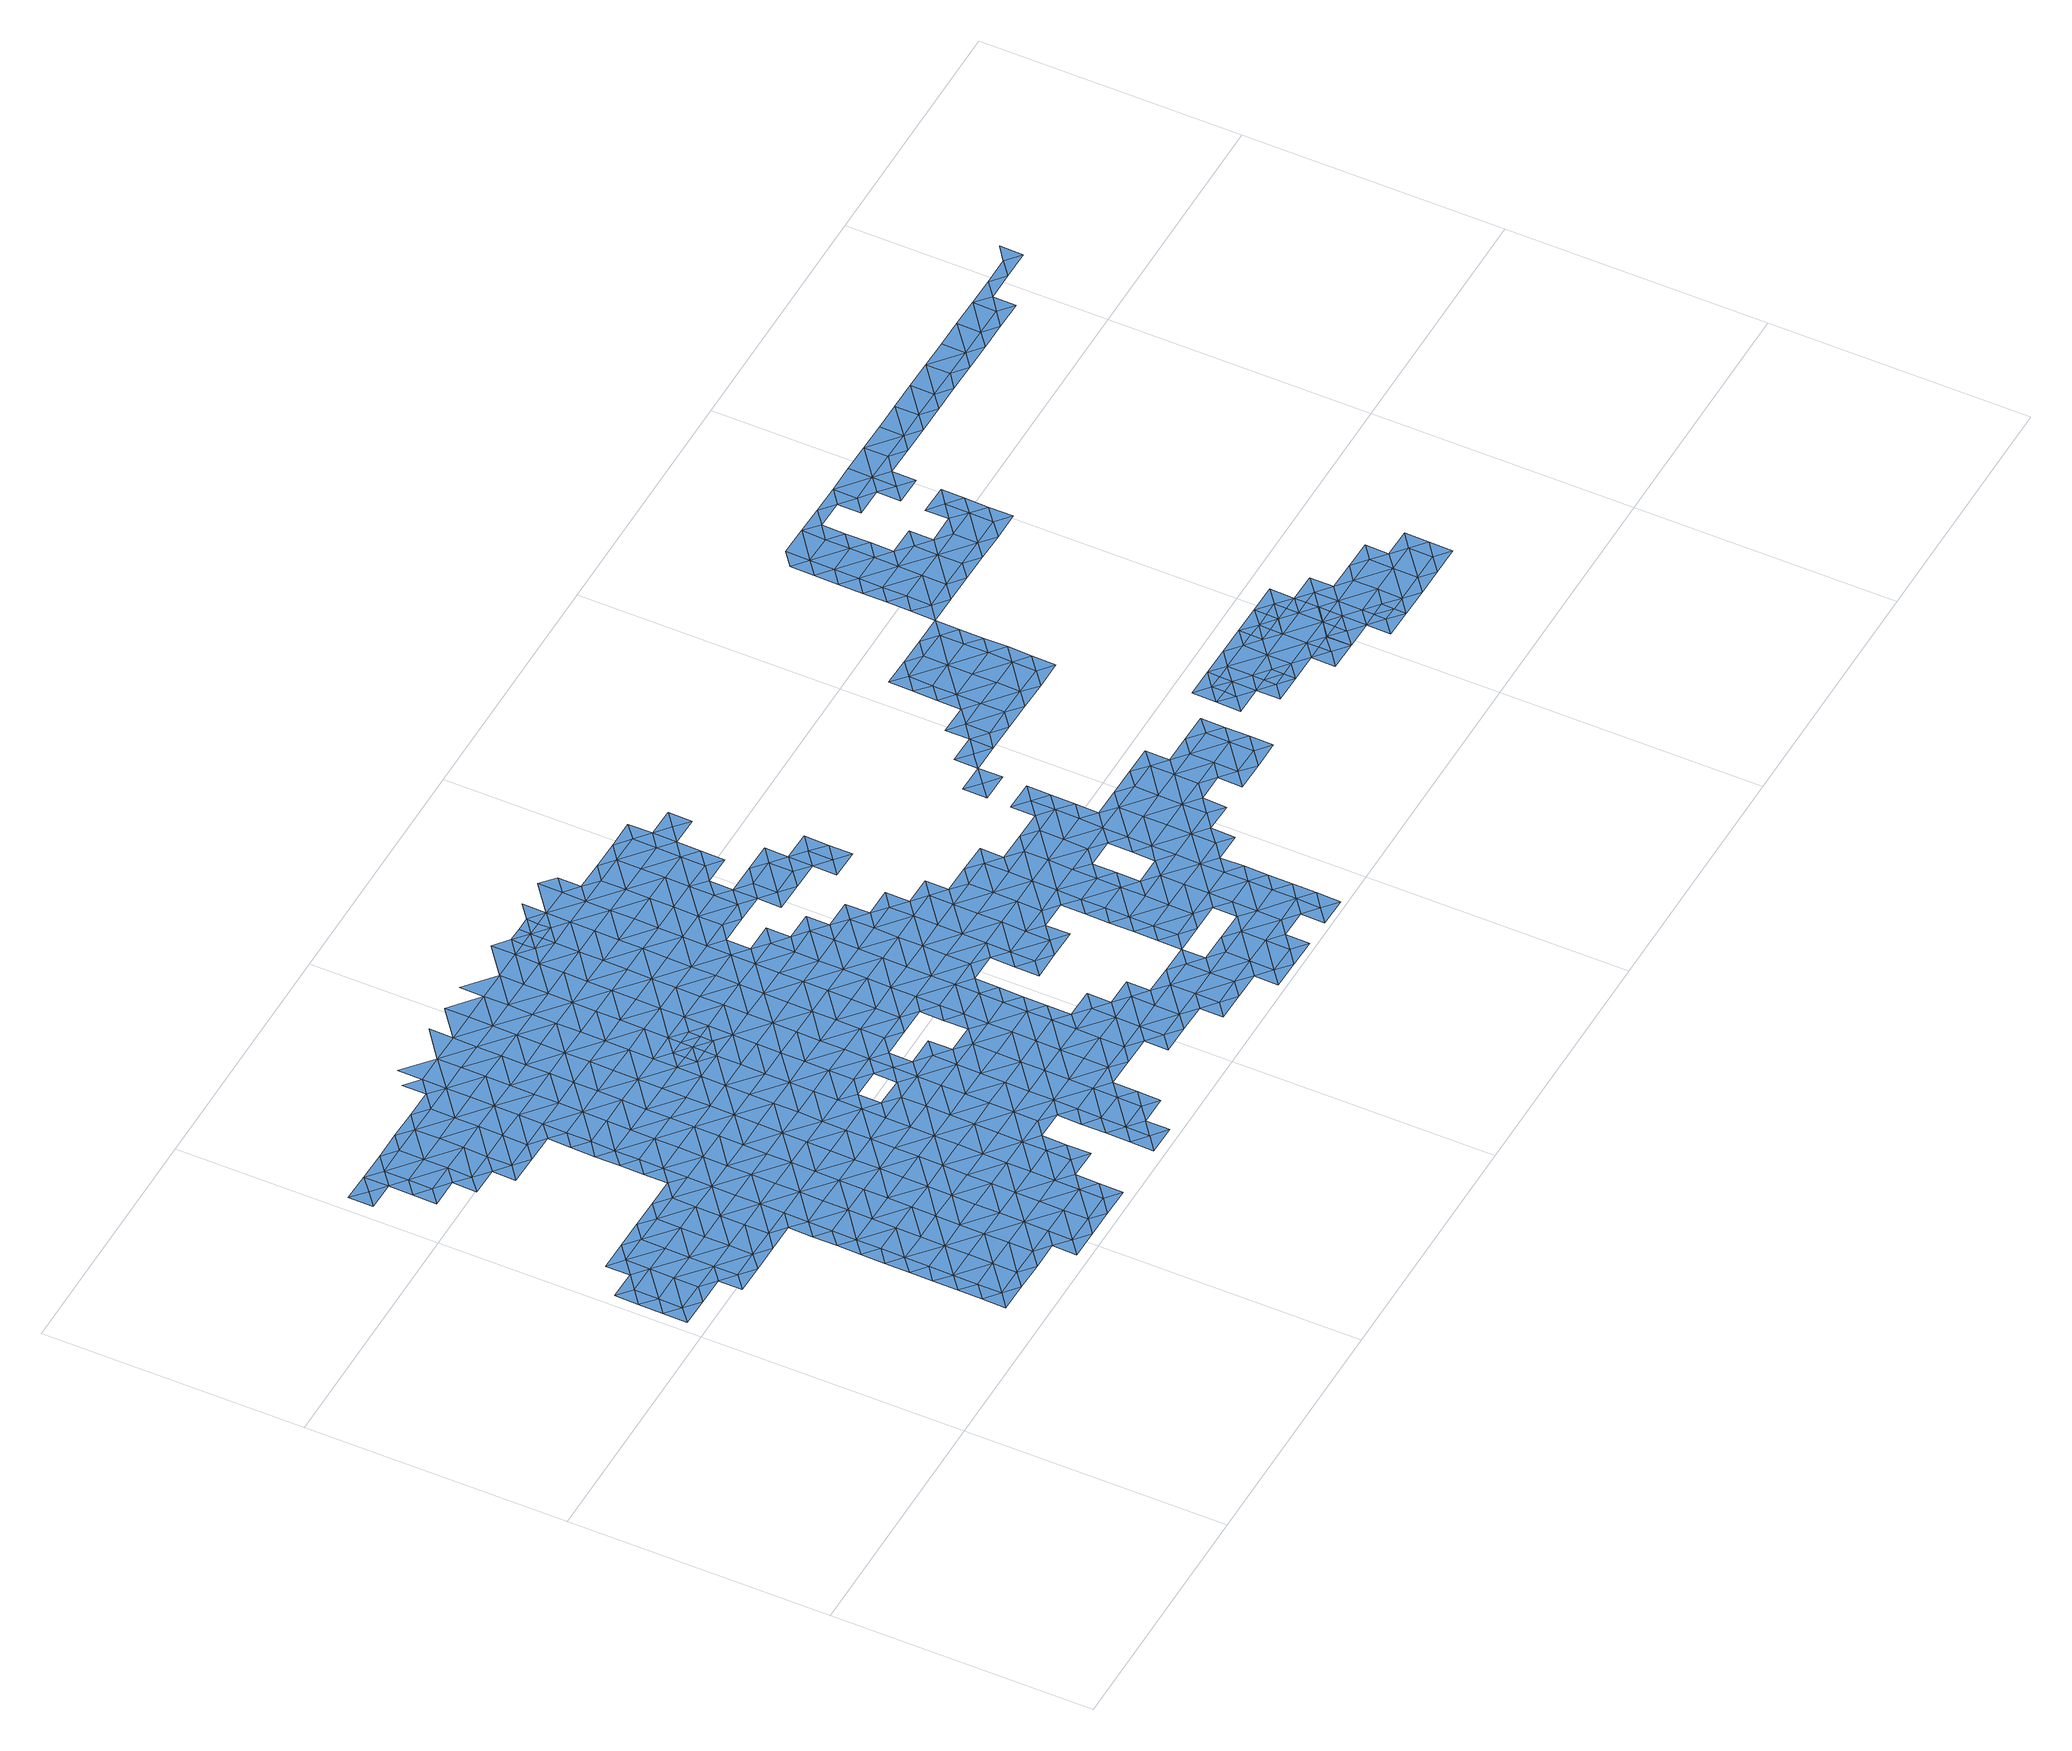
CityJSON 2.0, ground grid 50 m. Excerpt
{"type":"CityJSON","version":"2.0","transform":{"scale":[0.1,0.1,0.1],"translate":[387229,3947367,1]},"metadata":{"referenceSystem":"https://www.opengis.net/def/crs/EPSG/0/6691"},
"CityObjects":{
"waterbody1":{"type":"WaterBody","attributes":{"name":"11","class":"1140","function":"1","WaterBodyRiverFloodingRiskAttribute.description":"6","WaterBodyRiverFloodingRiskAttribute.rank":"1","WaterBodyRiverFloodingRiskAttribute.adminType":"1","WaterBodyRiverFloodingRiskAttribute.scale":"L2"},"geometry":[{"type":"MultiSurface","lod":"1","boundaries":[[[0,1,2]],[[3,4,1]],[[3,1,0]],[[0,2,5]],[[6,7,4]],[[4,3,6]],[[8,3,0]],[[9,0,5]],[[10,6,3]],[[7,6,11]],[[0,9,8]],[[9,5,12]],[[3,8,10]],[[11,6,10]],[[13,8,9]],[[11,14,15]],[[14,11,10]],[[12,16,17]],[[18,10,8]],[[9,12,13]],[[13,12,17]],[[17,16,19]],[[10,20,14]],[[8,13,18]],[[15,14,21]],[[22,23,24]],[[25,17,19]],[[10,18,20]],[[13,17,25]],[[13,26,18]],[[27,14,20]],[[21,14,27]],[[28,23,29]],[[22,24,30]],[[23,22,29]],[[28,31,32]],[[26,13,25]],[[33,20,18]],[[26,34,18]],[[28,29,31]],[[25,19,35]],[[36,29,22]],[[31,37,32]],[[32,37,38]],[[21,27,39]],[[40,41,42]],[[22,30,43]],[[27,20,33]],[[37,44,38]],[[38,44,45]],[[18,34,33]],[[31,29,36]],[[40,46,41]],[[22,43,36]],[[25,35,47]],[[27,48,39]],[[30,49,43]],[[45,50,51]],[[31,52,37]],[[48,27,33]],[[53,42,41]],[[50,45,44]],[[26,25,54]],[[26,55,34]],[[56,57,58]],[[54,25,47]],[[59,60,51]],[[37,52,44]],[[31,36,61]],[[35,62,47]],[[59,51,50]],[[34,63,33]],[[41,46,53]],[[52,31,61]],[[56,64,57]],[[49,65,43]],[[55,63,34]],[[46,58,66]],[[59,67,60]],[[58,57,66]],[[43,68,36]],[[26,54,55]],[[60,67,69]],[[39,48,70]],[[46,71,53]],[[72,73,44]],[[71,46,66]],[[48,33,63]],[[50,73,59]],[[74,66,57]],[[44,52,72]],[[69,75,62]],[[50,44,73]],[[76,70,48]],[[77,47,62]],[[47,78,54]],[[68,43,65]],[[69,67,75]],[[74,57,64]],[[64,79,80]],[[49,81,65]],[[54,78,55]],[[61,36,82]],[[76,48,63]],[[83,53,71]],[[59,84,67]],[[77,62,75]],[[66,85,71]],[[52,61,82]],[[84,75,67]],[[74,64,80]],[[78,47,77]],[[36,68,82]],[[80,79,86]],[[52,87,72]],[[59,73,88]],[[85,66,74]],[[89,87,52]],[[90,81,91]],[[81,92,65]],[[84,59,88]],[[89,52,82]],[[65,93,68]],[[63,94,76]],[[84,95,75]],[[75,96,77]],[[55,78,97]],[[63,55,94]],[[98,90,91]],[[99,71,85]],[[70,76,100]],[[92,93,65]],[[83,71,99]],[[93,82,68]],[[80,101,74]],[[95,96,75]],[[90,92,81]],[[86,102,103]],[[94,55,97]],[[101,85,74]],[[73,72,104]],[[80,86,105]],[[102,106,103]],[[105,86,103]],[[88,73,104]],[[78,77,96]],[[72,87,104]],[[101,80,105]],[[93,107,82]],[[108,76,94]],[[88,109,84]],[[100,76,108]],[[78,110,97]],[[89,82,107]],[[98,111,90]],[[85,112,99]],[[83,99,113]],[[90,114,92]],[[115,116,100]],[[107,117,89]],[[118,112,85]],[[89,119,87]],[[106,120,103]],[[88,104,121]],[[84,122,95]],[[78,96,123]],[[118,85,101]],[[115,100,108]],[[114,93,92]],[[109,88,121]],[[109,122,84]],[[110,78,123]],[[94,97,110]],[[124,125,116]],[[99,112,113]],[[126,101,105]],[[127,111,98]],[[124,116,115]],[[105,103,128]],[[96,95,122]],[[90,111,114]],[[89,117,119]],[[129,120,106]],[[104,130,121]],[[128,103,120]],[[114,131,93]],[[93,132,107]],[[104,87,130]],[[122,133,96]],[[125,134,135]],[[101,126,118]],[[94,110,136]],[[108,94,137]],[[131,132,93]],[[130,87,119]],[[125,124,134]],[[115,108,137]],[[123,138,110]],[[126,105,128]],[[94,136,137]],[[123,96,138]],[[115,139,124]],[[140,135,134]],[[126,141,118]],[[127,142,111]],[[143,135,140]],[[113,112,144]],[[138,96,133]],[[117,145,119]],[[139,134,124]],[[146,121,130]],[[109,147,122]],[[111,148,114]],[[110,149,136]],[[112,118,141]],[[117,107,145]],[[150,115,137]],[[109,121,147]],[[143,151,129]],[[152,120,129]],[[142,148,111]],[[148,131,114]],[[120,153,128]],[[145,107,132]],[[151,143,140]],[[147,121,146]],[[154,130,119]],[[139,115,150]],[[112,155,144]],[[147,156,122]],[[110,138,149]],[[155,112,141]],[[128,157,126]],[[133,122,156]],[[158,119,145]],[[129,151,152]],[[127,159,142]],[[148,160,131]],[[161,150,137]],[[133,162,138]],[[120,152,153]],[[126,157,141]],[[136,149,163]],[[137,136,164]],[[134,139,165]],[[140,134,166]],[[140,167,151]],[[132,131,160]],[[119,158,154]],[[166,134,165]],[[166,167,140]],[[168,133,156]],[[157,128,153]],[[160,169,132]],[[136,163,164]],[[150,161,139]],[[146,130,170]],[[151,167,152]],[[138,171,149]],[[172,155,141]],[[142,173,148]],[[170,130,154]],[[147,146,170]],[[144,155,174]],[[162,133,168]],[[162,171,138]],[[161,137,164]],[[145,175,158]],[[142,159,173]],[[176,153,152]],[[149,171,163]],[[177,172,141]],[[145,132,175]],[[178,160,148]],[[173,178,148]],[[177,141,157]],[[161,179,139]],[[175,132,169]],[[158,180,154]],[[165,139,179]],[[181,147,170]],[[182,157,153]],[[156,147,183]],[[156,184,168]],[[163,185,164]],[[174,155,172]],[[152,167,176]],[[176,182,153]],[[178,186,160]],[[183,147,181]],[[183,184,156]],[[187,169,160]],[[188,185,163]],[[158,175,180]],[[189,165,179]],[[166,190,167]],[[163,171,188]],[[166,165,190]],[[186,187,160]],[[157,191,177]],[[162,168,184]],[[161,164,185]],[[192,174,193]],[[190,165,189]],[[174,172,193]],[[162,194,171]],[[191,172,177]],[[169,195,175]],[[161,196,179]],[[154,180,197]],[[170,154,198]],[[184,194,162]],[[199,157,182]],[[185,196,161]],[[200,186,178]],[[167,201,176]],[[198,154,197]],[[181,170,198]],[[175,195,180]],[[202,189,179]],[[181,203,183]],[[191,157,199]],[[204,188,171]],[[205,167,190]],[[206,182,176]],[[195,169,187]],[[191,207,172]],[[203,181,198]],[[201,206,176]],[[195,208,180]],[[202,179,196]],[[209,187,186]],[[203,210,183]],[[167,205,201]],[[171,194,211]],[[193,212,213]],[[193,172,212]],[[209,186,200]],[[185,188,204]],[[197,214,198]],[[199,182,206]],[[171,211,204]],[[215,196,185]],[[212,172,207]],[[197,180,214]],[[190,216,205]],[[184,183,217]],[[204,218,185]],[[189,202,219]],[[190,189,216]],[[187,220,195]],[[199,221,191]],[[217,183,210]],[[220,187,209]],[[194,184,217]],[[180,208,214]],[[216,189,219]],[[222,221,199]],[[194,223,211]],[[196,224,202]],[[205,225,201]],[[199,206,222]],[[220,226,195]],[[215,185,218]],[[224,219,202]],[[227,198,214]],[[228,225,205]],[[229,194,217]],[[207,191,221]],[[195,230,208]],[[203,198,231]],[[228,205,216]],[[203,232,210]],[[233,206,201]],[[211,234,204]],[[235,236,237]],[[231,198,227]],[[231,232,203]],[[217,210,238]],[[194,229,223]],[[212,207,239]],[[196,215,224]],[[239,207,221]],[[224,240,219]],[[241,226,220]],[[217,242,229]],[[214,208,230]],[[243,244,236]],[[210,232,238]],[[218,204,234]],[[195,226,230]],[[216,219,240]],[[222,206,233]],[[211,223,234]],[[217,238,242]],[[245,246,212]],[[243,236,235]],[[201,225,233]],[[234,247,218]],[[235,237,248]],[[216,249,228]],[[222,250,221]],[[212,239,245]],[[227,214,251]],[[243,252,244]],[[215,218,247]],[[253,249,216]],[[254,250,222]],[[214,230,251]],[[228,249,225]],[[248,255,235]],[[229,256,223]],[[257,244,252]],[[232,258,238]],[[215,259,224]],[[235,255,243]],[[216,240,253]],[[222,233,254]],[[260,256,229]],[[252,261,257]],[[262,259,215]],[[229,242,260]],[[263,227,251]],[[257,261,241]],[[264,233,225]],[[239,221,250]],[[262,215,247]],[[240,224,265]],[[231,227,266]],[[230,226,267]],[[255,268,243]],[[266,227,263]],[[226,241,267]],[[234,223,256]],[[269,240,265]],[[243,270,252]],[[245,239,271]],[[272,258,232]],[[253,240,273]],[[232,231,272]],[[265,224,259]],[[242,274,260]],[[271,239,250]],[[234,275,247]],[[240,269,273]],[[241,261,267]],[[225,249,264]],[[276,261,252]],[[231,266,272]],[[277,278,245]],[[230,267,279]],[[251,230,280]],[[281,233,264]],[[234,256,282]],[[283,268,255]],[[253,284,249]],[[265,259,285]],[[254,233,286]],[[270,243,268]],[[245,271,277]],[[263,251,280]],[[230,279,280]],[[274,287,260]],[[288,266,263]],[[272,289,258]],[[286,233,281]],[[250,254,286]],[[253,273,290]],[[291,271,250]],[[234,282,275]],[[258,289,274]],[[249,284,264]],[[262,247,292]],[[262,293,259]],[[259,294,285]],[[286,291,250]],[[276,252,270]],[[267,261,276]],[[256,260,287]],[[295,282,256]],[[292,247,275]],[[292,293,262]],[[296,263,280]],[[273,297,290]],[[284,253,290]],[[266,288,272]],[[276,298,267]],[[267,299,279]],[[300,270,268]],[[301,281,264]],[[283,300,268]],[[291,302,271]],[[298,299,267]],[[274,289,287]],[[288,263,296]],[[259,293,294]],[[297,303,290]],[[289,272,304]],[[295,256,287]],[[288,305,272]],[[277,306,278]],[[270,307,276]],[[264,284,308]],[[294,293,309]],[[277,271,306]],[[289,310,287]],[[307,270,300]],[[272,305,304]],[[280,311,296]],[[301,264,308]],[[306,271,302]],[[289,304,310]],[[280,279,311]],[[293,312,309]],[[286,313,291]],[[282,295,314]],[[275,282,315]],[[275,316,292]],[[290,317,284]],[[286,281,313]],[[318,309,312]],[[307,319,276]],[[303,318,312]],[[279,299,311]],[[313,281,301]],[[320,302,291]],[[290,303,321]],[[282,314,315]],[[311,322,296]],[[296,323,288]],[[284,317,308]],[[287,324,295]],[[305,325,304]],[[313,320,291]],[[298,276,319]],[[288,326,305]],[[322,323,296]],[[303,312,321]],[[316,275,315]],[[293,292,316]],[[287,310,327]],[[317,290,321]],[[295,324,314]],[[319,328,298]],[[298,329,299]],[[330,301,308]],[[316,331,293]],[[293,332,312]],[[317,333,308]],[[326,325,305]],[[320,334,302]],[[288,323,326]],[[331,332,293]],[[287,327,324]],[[310,335,327]],[[306,336,337]],[[319,307,338]],[[306,302,336]],[[298,328,329]],[[321,312,332]],[[313,301,330]],[[336,302,334]],[[311,299,339]],[[308,333,330]],[[314,324,340]],[[315,314,341]],[[321,342,317]],[[313,343,320]],[[339,344,311]],[[338,345,319]],[[346,328,319]],[[316,315,341]],[[299,329,339]],[[322,344,323]],[[347,342,321]],[[348,343,313]],[[314,340,341]],[[322,311,344]],[[326,323,349]],[[316,350,331]],[[321,332,347]],[[317,351,333]],[[313,330,348]],[[320,352,334]],[[324,327,353]],[[328,346,329]],[[354,350,316]],[[327,335,353]],[[354,316,341]],[[355,345,338]],[[346,319,345]],[[340,324,356]],[[357,323,344]],[[330,333,351]],[[356,324,353]],[[349,323,357]],[[352,320,343]],[[329,358,339]],[[317,342,351]],[[335,359,353]],[[340,360,341]],[[332,331,361]],[[336,334,362]],[[363,364,349]],[[361,331,350]],[[347,332,361]],[[348,330,365]],[[362,334,352]],[[329,346,366]],[[347,367,342]],[[365,330,351]],[[340,356,368]],[[341,369,354]],[[348,370,343]],[[349,357,363]],[[371,355,372]],[[358,373,339]],[[360,340,368]],[[329,366,358]],[[374,345,355]],[[370,352,343]],[[364,375,359]],[[376,336,362]],[[354,369,350]],[[344,339,373]],[[342,377,351]],[[378,348,365]],[[347,361,367]],[[364,363,375]],[[357,344,373]],[[371,374,355]],[[369,341,360]],[[346,379,366]],[[353,359,380]],[[352,381,362]],[[346,345,379]],[[357,382,363]],[[383,358,366]],[[356,353,384]],[[348,378,370]],[[371,372,385]],[[350,386,361]],[[342,367,377]],[[379,345,374]],[[370,387,352]],[[359,375,380]],[[388,376,362]],[[384,353,380]],[[389,357,373]],[[390,383,366]],[[391,388,362]],[[379,390,366]],[[352,387,381]],[[392,350,369]],[[362,381,391]],[[368,356,393]],[[351,377,394]],[[365,351,395]],[[358,396,373]],[[397,374,371]],[[396,358,383]],[[360,368,393]],[[386,350,392]],[[357,389,382]],[[395,351,394]],[[378,365,395]],[[356,384,393]],[[367,398,377]],[[375,363,399]],[[367,361,398]],[[378,400,370]],[[401,381,387]],[[371,385,397]],[[399,363,382]],[[380,375,399]],[[402,379,374]],[[369,360,403]],[[389,373,404]],[[398,361,386]],[[373,396,404]],[[380,405,384]],[[406,400,378]],[[403,360,393]],[[399,405,380]],[[406,378,395]],[[379,407,390]],[[377,408,394]],[[409,383,390]],[[410,374,397]],[[392,369,411]],[[412,386,392]],[[382,389,413]],[[414,408,377]],[[389,404,413]],[[411,369,403]],[[414,377,398]],[[401,387,415]],[[384,416,393]],[[417,399,382]],[[397,385,418]],[[402,374,410]],[[387,370,419]],[[379,402,407]],[[390,407,409]],[[395,394,408]],[[419,370,400]],[[382,413,417]],[[387,419,415]],[[412,392,411]],[[398,386,420]],[[384,405,421]],[[412,422,386]],[[423,418,424]],[[425,410,397]],[[403,393,416]],[[398,426,414]],[[427,397,418]],[[406,395,428]],[[384,421,416]],[[429,411,403]],[[430,402,410]],[[431,399,417]],[[428,395,408]],[[420,386,422]],[[398,420,426]],[[428,432,406]],[[406,433,400]],[[434,415,435]],[[405,399,431]],[[423,427,418]],[[425,430,410]],[[415,419,435]],[[436,434,435]],[[424,437,423]],[[438,403,416]],[[426,439,414]],[[407,402,440]],[[431,441,405]],[[405,442,421]],[[430,440,402]],[[435,443,436]],[[411,444,412]],[[414,445,408]],[[446,422,412]],[[425,397,427]],[[429,403,438]],[[429,444,411]],[[433,406,432]],[[419,400,433]],[[447,428,408]],[[444,446,412]],[[448,427,423]],[[420,422,449]],[[431,417,450]],[[437,448,423]],[[451,439,426]],[[445,414,439]],[[405,441,442]],[[449,422,446]],[[416,452,438]],[[435,419,453]],[[416,421,452]],[[453,419,433]],[[454,455,456]],[[447,408,445]],[[421,442,452]],[[454,457,450]],[[458,459,435]],[[430,425,460]],[[457,454,456]],[[438,461,429]],[[462,448,437]],[[444,463,446]],[[425,427,464]],[[432,428,465]],[[456,455,466]],[[435,453,458]],[[441,431,467]],[[429,468,444]],[[464,427,448]],[[431,450,467]],[[441,469,442]],[[465,428,447]],[[433,432,465]],[[464,470,425]],[[471,453,433]],[[472,438,452]],[[439,473,445]],[[467,469,441]],[[473,439,451]],[[450,457,467]],[[461,438,472]],[[460,425,470]],[[463,444,468]],[[468,429,461]],[[474,447,445]],[[442,475,452]],[[458,453,476]],[[477,464,448]],[[433,465,471]],[[471,478,453]],[[457,456,479]],[[456,466,479]],[[477,448,462]],[[458,480,459]],[[453,478,476]],[[462,481,482]],[[483,465,447]],[[442,469,484]],[[445,473,485]],[[458,476,480]],[[461,486,468]],[[470,464,487]],[[472,452,475]],[[473,451,488]],[[481,489,482]],[[474,445,485]],[[442,484,475]],[[477,462,482]],[[461,472,490]],[[466,491,479]],[[460,470,492]],[[457,479,493]],[[467,457,494]],[[465,483,471]],[[494,457,493]],[[469,467,494]],[[495,464,477]],[[487,464,495]],[[470,487,492]],[[486,461,490]],[[483,447,474]],[[496,472,475]],[[497,473,488]],[[485,473,497]],[[490,472,496]],[[469,498,484]],[[499,478,471]],[[483,500,471]],[[479,501,493]],[[502,474,485]],[[488,503,504]],[[505,477,482]],[[476,478,506]],[[501,479,491]],[[507,469,494]],[[500,499,471]],[[484,508,475]],[[485,497,502]],[[509,505,482]],[[496,510,490]],[[482,489,509]],[[511,488,504]],[[512,513,492]],[[497,488,511]],[[514,495,477]],[[504,503,515]],[[469,507,498]],[[496,475,516]],[[478,499,506]],[[487,495,517]],[[518,493,501]],[[493,519,494]],[[520,474,502]],[[508,484,498]],[[510,496,516]],[[513,521,522]],[[523,497,511]],[[516,475,508]],[[521,513,512]],[[524,511,504]],[[483,525,500]],[[509,489,526]],[[512,492,527]],[[514,477,505]],[[483,474,525]],[[528,529,522]],[[507,494,519]],[[521,528,522]],[[517,495,514]],[[493,518,519]],[[507,530,498]],[[525,474,520]],[[504,515,531]],[[501,532,518]],[[519,530,507]],[[509,533,505]],[[524,523,511]],[[534,508,498]],[[535,521,512]],[[525,536,500]],[[506,499,537]],[[538,516,508]],[[509,526,533]],[[520,502,539]],[[524,504,531]],[[535,512,527]],[[499,500,536]],[[540,534,498]],[[541,529,542]],[[515,543,531]],[[529,528,542]],[[534,538,508]],[[544,528,521]],[[536,545,499]],[[533,546,505]],[[539,547,520]],[[532,548,518]],[[542,549,541]],[[540,498,530]],[[541,549,532]],[[517,514,550]],[[518,551,519]],[[525,520,547]],[[537,499,545]],[[514,505,546]],[[552,524,531]],[[548,551,518]],[[553,543,554]],[[552,531,543]],[[521,535,544]],[[555,525,547]],[[536,525,555]],[[556,546,533]],[[535,527,557]],[[540,558,534]],[[532,549,548]],[[523,524,559]],[[560,561,528]],[[530,519,551]],[[562,514,546]],[[555,563,536]],[[550,514,562]],[[536,563,545]],[[559,524,552]],[[528,544,560]],[[542,528,561]],[[530,564,540]],[[565,543,553]],[[549,542,561]],[[552,543,565]],[[537,545,566]],[[567,564,530]],[[553,554,568]],[[549,569,548]],[[567,530,551]],[[570,535,557]],[[535,571,544]],[[572,550,562]],[[564,558,540]],[[557,550,572]],[[545,563,566]],[[573,565,553]],[[546,574,562]],[[575,576,556]],[[563,555,577]],[[569,549,561]],[[578,551,548]],[[579,552,565]],[[573,553,568]],[[544,580,560]],[[570,557,572]],[[569,581,548]],[[560,582,561]],[[546,556,574]],[[581,578,548]],[[573,579,565]],[[535,570,571]],[[577,555,583]],[[580,582,560]],[[562,584,572]],[[551,585,567]],[[586,569,561]],[[576,575,587]],[[556,576,574]],[[582,586,561]],[[564,588,558]],[[567,589,564]],[[563,577,590]],[[591,562,574]],[[544,571,580]],[[592,574,576]],[[590,577,583]],[[593,581,569]],[[589,588,564]],[[584,562,591]],[[570,572,584]],[[592,576,587]],[[585,551,578]],[[567,585,589]],[[593,569,586]],[[584,594,570]],[[570,595,571]],[[580,596,582]],[[595,580,571]],[[597,574,592]],[[598,578,581]],[[591,574,597]],[[593,598,581]],[[599,584,591]],[[599,591,597]],[[570,594,595]],[[600,585,578]],[[601,596,580]],[[598,602,578]],[[589,585,603]],[[604,598,593]],[[605,584,599]],[[602,600,578]],[[594,584,605]],[[580,595,601]],[[594,606,595]],[[601,607,596]],[[594,605,606]],[[603,585,600]],[[608,596,607]],[[609,602,598]],[[606,610,595]],[[608,611,604]],[[595,612,601]],[[609,598,604]],[[611,608,607]],[[613,603,600]],[[602,614,600]],[[609,604,611]],[[607,601,612]],[[595,610,612]],[[615,611,607]],[[616,602,609]],[[606,617,610]],[[614,613,600]],[[612,618,607]],[[614,602,616]],[[611,619,609]],[[609,620,616]],[[615,607,618]],[[615,619,611]],[[621,610,617]],[[612,610,621]],[[622,623,613]],[[619,620,609]],[[624,614,616]],[[622,613,614]],[[624,616,620]],[[612,625,618]],[[624,626,614]],[[614,626,622]],[[612,621,627]],[[628,623,622]],[[619,629,620]],[[615,618,625]],[[612,627,625]],[[628,622,626]],[[615,630,619]],[[621,631,627]],[[625,630,615]],[[630,632,619]],[[631,633,627]],[[619,632,629]],[[625,627,633]],[[625,633,634]],[[630,625,635]],[[630,636,632]],[[629,632,637]],[[635,625,634]],[[633,638,634]],[[630,635,636]],[[637,632,636]],[[634,639,635]],[[640,641,638]],[[642,641,640]],[[635,643,636]],[[634,638,639]],[[637,636,644]],[[643,644,636]],[[638,641,639]],[[635,645,643]],[[635,639,645]],[[645,646,643]],[[641,642,647]],[[639,648,645]],[[639,641,648]],[[648,641,647]],[[649,646,645]],[[642,650,647]],[[645,648,649]],[[647,651,648]],[[647,650,651]],[[649,652,646]],[[648,653,649]],[[648,651,653]],[[653,652,649]],[[654,655,656]],[[657,656,655]],[[658,654,659]],[[654,656,659]],[[660,658,661]],[[658,659,661]],[[662,663,660]],[[664,656,657]],[[660,661,662]],[[663,665,666]],[[659,656,667]],[[663,662,665]],[[667,656,664]],[[661,659,667]],[[661,668,662]],[[666,669,670]],[[657,671,664]],[[666,665,669]],[[668,661,667]],[[662,672,665]],[[673,670,669]],[[674,667,664]],[[665,675,669]],[[662,668,672]],[[664,671,676]],[[665,672,675]],[[668,677,672]],[[668,667,674]],[[664,676,674]],[[678,669,675]],[[674,679,668]],[[673,669,680]],[[681,675,672]],[[676,671,682]],[[668,679,677]],[[680,669,678]],[[681,672,677]],[[681,683,675]],[[675,683,678]],[[682,684,676]],[[676,684,674]],[[685,679,674]],[[683,686,678]],[[680,678,686]],[[677,679,687]],[[674,688,685]],[[688,674,684]],[[679,685,687]],[[684,682,689]],[[680,686,690]],[[689,691,684]],[[685,688,692]],[[690,686,693]],[[688,684,694]],[[695,691,689]],[[694,684,691]],[[692,688,694]],[[693,696,697]],[[690,693,698]],[[696,699,697]],[[700,692,701]],[[692,694,701]],[[693,697,698]],[[702,691,695]],[[694,691,702]],[[701,703,700]],[[694,704,701]],[[704,694,702]],[[705,706,699]],[[707,697,699]],[[704,703,701]],[[698,697,707]],[[705,708,706]],[[707,699,706]],[[698,707,709]],[[710,707,706]],[[710,706,708]],[[711,707,710]],[[709,707,712]],[[712,707,711]],[[711,710,713]],[[714,711,713]],[[712,711,714]],[[715,712,714]],[[714,713,716]],[[714,717,715]],[[714,716,718]],[[719,718,716]],[[717,714,718]],[[719,720,718]],[[721,717,718]],[[721,718,720]],[[719,722,720]],[[722,723,720]],[[724,721,720]],[[724,720,723]],[[722,725,723]],[[725,726,723]],[[723,726,724]],[[726,727,724]],[[728,726,725]],[[729,726,728]],[[727,726,730]],[[731,729,728]],[[730,726,729]],[[732,729,731]],[[730,729,733]],[[733,729,732]],[[732,731,734]],[[732,735,733]],[[735,732,734]],[[735,736,733]],[[735,737,736]],[[737,738,736]],[[737,739,738]],[[738,739,740]]]}]},
"waterbody2":{"type":"WaterBody","attributes":{"name":"11","class":"1140","function":"1","WaterBodyRiverFloodingRiskAttribute.description":"6","WaterBodyRiverFloodingRiskAttribute.rank":"2","WaterBodyRiverFloodingRiskAttribute.adminType":"1","WaterBodyRiverFloodingRiskAttribute.scale":"L2"},"geometry":[{"type":"MultiSurface","lod":"1","boundaries":[[[294,309,318]],[[741,318,297]],[[294,318,741]],[[269,741,273]],[[265,285,741]],[[297,273,741]],[[269,265,741]],[[285,294,741]],[[303,297,318]]]}]},
"waterbody3":{"type":"WaterBody","attributes":{"name":"11","class":"1140","function":"1","WaterBodyRiverFloodingRiskAttribute.description":"6","WaterBodyRiverFloodingRiskAttribute.rank":"2","WaterBodyRiverFloodingRiskAttribute.adminType":"1","WaterBodyRiverFloodingRiskAttribute.scale":"L2"},"geometry":[{"type":"MultiSurface","lod":"1","boundaries":[[[381,401,742]],[[391,381,742]],[[742,415,434]],[[743,388,742]],[[742,388,391]],[[436,743,742]],[[401,415,742]],[[436,742,434]]]}]},
"waterbody4":{"type":"WaterBody","attributes":{"name":"11","class":"1140","function":"1","WaterBodyRiverFloodingRiskAttribute.description":"6","WaterBodyRiverFloodingRiskAttribute.rank":"1","WaterBodyRiverFloodingRiskAttribute.adminType":"1","WaterBodyRiverFloodingRiskAttribute.scale":"L2"},"geometry":[{"type":"MultiSurface","lod":"1","boundaries":[[[744,745,746]],[[744,746,747]],[[745,748,746]],[[747,746,748]]]}]},
"waterbody5":{"type":"WaterBody","attributes":{"name":"11","class":"1140","function":"1","WaterBodyRiverFloodingRiskAttribute.description":"6","WaterBodyRiverFloodingRiskAttribute.rank":"1","WaterBodyRiverFloodingRiskAttribute.adminType":"1","WaterBodyRiverFloodingRiskAttribute.scale":"L2"},"geometry":[{"type":"MultiSurface","lod":"1","boundaries":[[[749,750,751]],[[752,753,754]],[[755,756,749]],[[757,758,759]],[[760,753,752]],[[753,750,761]],[[762,749,763]],[[764,765,766]],[[763,749,751]],[[758,765,764]],[[764,767,768]],[[769,770,771]],[[767,760,768]],[[772,773,760]],[[769,774,770]],[[751,750,753]],[[775,776,745]],[[749,756,750]],[[777,751,778]],[[752,779,772]],[[780,766,765]],[[753,761,754]],[[768,773,759]],[[768,759,758]],[[760,767,778]],[[655,780,765]],[[750,781,761]],[[782,776,755]],[[781,750,756]],[[764,768,758]],[[770,783,771]],[[778,751,753]],[[752,754,779]],[[655,765,757]],[[768,760,773]],[[756,775,781]],[[757,765,758]],[[782,745,776]],[[777,763,751]],[[762,755,749]],[[766,780,783]],[[756,755,775]],[[752,772,760]],[[764,777,767]],[[767,777,778]],[[764,774,777]],[[760,778,753]],[[769,784,774]],[[784,763,777]],[[766,770,764]],[[770,766,783]],[[755,776,775]],[[774,784,777]],[[774,764,770]]]}]},
"waterbody6":{"type":"WaterBody","attributes":{"name":"11","class":"1140","function":"1","WaterBodyRiverFloodingRiskAttribute.description":"6","WaterBodyRiverFloodingRiskAttribute.rank":"2","WaterBodyRiverFloodingRiskAttribute.adminType":"1","WaterBodyRiverFloodingRiskAttribute.scale":"L2"},"geometry":[{"type":"MultiSurface","lod":"1","boundaries":[[[785,786,787]],[[786,788,787]],[[789,790,787]],[[787,791,789]],[[791,787,788]],[[790,785,787]]]}]},
"waterbody7":{"type":"WaterBody","attributes":{"name":"11","class":"1140","function":"1","WaterBodyRiverFloodingRiskAttribute.description":"6","WaterBodyRiverFloodingRiskAttribute.rank":"2","WaterBodyRiverFloodingRiskAttribute.adminType":"1","WaterBodyRiverFloodingRiskAttribute.scale":"L2"},"geometry":[{"type":"MultiSurface","lod":"1","boundaries":[[[792,793,794]],[[795,794,793]],[[796,797,792]],[[794,796,792]],[[797,798,792]],[[792,798,793]]]}]},
"waterbody8":{"type":"WaterBody","attributes":{"name":"11","class":"1140","function":"1","WaterBodyRiverFloodingRiskAttribute.description":"6","WaterBodyRiverFloodingRiskAttribute.rank":"3","WaterBodyRiverFloodingRiskAttribute.adminType":"1","WaterBodyRiverFloodingRiskAttribute.scale":"L2"},"geometry":[{"type":"MultiSurface","lod":"1","boundaries":[[[799,800,801]],[[802,803,799]],[[795,793,800]],[[804,802,805]],[[785,806,807]],[[798,808,800]],[[806,799,807]],[[786,807,788]],[[809,810,811]],[[785,807,786]],[[812,813,801]],[[814,815,816]],[[801,802,799]],[[796,806,785]],[[817,796,785]],[[801,813,811]],[[811,818,819]],[[820,817,789]],[[801,800,808]],[[802,801,811]],[[817,785,790]],[[813,821,811]],[[820,796,817]],[[822,802,804]],[[814,788,807]],[[803,823,815]],[[802,822,824]],[[811,805,802]],[[805,825,826]],[[811,821,827]],[[819,809,811]],[[793,798,800]],[[794,795,806]],[[823,816,815]],[[806,795,799]],[[801,808,812]],[[810,805,811]],[[795,800,799]],[[827,818,811]],[[824,803,802]],[[799,815,807]],[[828,805,810]],[[806,796,794]],[[790,789,817]],[[807,815,814]],[[803,815,799]],[[828,825,805]],[[826,804,805]]]}]},
"waterbody9":{"type":"WaterBody","attributes":{"name":"11","class":"1140","function":"1","WaterBodyRiverFloodingRiskAttribute.description":"6","WaterBodyRiverFloodingRiskAttribute.rank":"2","WaterBodyRiverFloodingRiskAttribute.adminType":"1","WaterBodyRiverFloodingRiskAttribute.scale":"L2"},"geometry":[{"type":"MultiSurface","lod":"1","boundaries":[[[816,829,830]],[[824,822,829]],[[803,824,829]],[[823,829,816]],[[831,830,829]],[[803,829,823]],[[822,831,829]]]}]},
"waterbody10":{"type":"WaterBody","attributes":{"name":"11","class":"1140","function":"1","WaterBodyRiverFloodingRiskAttribute.description":"6","WaterBodyRiverFloodingRiskAttribute.rank":"1","WaterBodyRiverFloodingRiskAttribute.adminType":"1","WaterBodyRiverFloodingRiskAttribute.scale":"L2"},"geometry":[{"type":"MultiSurface","lod":"1","boundaries":[[[832,833,834]],[[835,832,834]],[[836,835,834]],[[837,833,832]],[[838,837,832]],[[835,838,832]]]}]},
"waterbody11":{"type":"WaterBody","attributes":{"name":"11","class":"1140","function":"1","WaterBodyRiverFloodingRiskAttribute.description":"6","WaterBodyRiverFloodingRiskAttribute.rank":"1","WaterBodyRiverFloodingRiskAttribute.adminType":"1","WaterBodyRiverFloodingRiskAttribute.scale":"L2"},"geometry":[{"type":"MultiSurface","lod":"1","boundaries":[[[839,804,826]],[[804,839,831]],[[822,804,831]],[[840,830,839]],[[826,825,839]],[[839,825,840]],[[831,839,830]]]}]},
"waterbody12":{"type":"WaterBody","attributes":{"name":"11","class":"1140","function":"1","WaterBodyRiverFloodingRiskAttribute.description":"6","WaterBodyRiverFloodingRiskAttribute.rank":"2","WaterBodyRiverFloodingRiskAttribute.adminType":"1","WaterBodyRiverFloodingRiskAttribute.scale":"L2"},"geometry":[{"type":"MultiSurface","lod":"1","boundaries":[[[834,841,836]],[[842,843,844]],[[845,813,846]],[[847,843,841]],[[842,838,835]],[[819,818,844]],[[813,845,821]],[[843,842,836]],[[833,848,841]],[[810,849,828]],[[834,833,841]],[[849,850,825]],[[851,852,853]],[[854,855,856]],[[857,858,859]],[[848,858,841]],[[835,836,842]],[[860,855,854]],[[861,852,851]],[[858,848,859]],[[844,809,819]],[[844,860,862]],[[855,861,856]],[[821,845,863]],[[818,863,838]],[[844,849,810]],[[808,864,846]],[[828,849,825]],[[844,862,849]],[[841,858,847]],[[843,836,841]],[[853,852,857]],[[865,857,859]],[[845,838,863]],[[844,843,860]],[[862,860,854]],[[860,843,847]],[[860,847,855]],[[818,838,842]],[[844,818,842]],[[847,858,852]],[[864,845,846]],[[853,857,865]],[[812,846,813]],[[810,809,844]],[[858,857,852]],[[827,863,818]],[[855,847,861]],[[847,852,861]],[[812,808,846]],[[827,821,863]],[[862,850,849]]]}]}
},
"vertices":[
[38,555,16],[11,579,16],[10,532,16],[39,601,16],[11,625,16],[66,531,16],[39,647,16],[12,671,16],[95,601,16],[95,554,16],[96,647,16],[68,670,16],[123,530,16],[151,553,16],[97,693,16],[68,716,16],[123,485,16],[151,507,16],[152,600,16],[179,484,16],[153,646,16],[125,716,16],[315,89,16],[287,112,16],[286,67,16],[207,507,16],[208,553,16],[153,692,16],[288,159,16],[315,135,16],[343,66,16],[316,182,16],[288,206,16],[209,645,16],[208,599,16],[235,484,16],[372,135,16],[317,228,16],[289,251,16],[182,715,16],[18,1133,16],[46,1156,16],[18,1180,16],[371,89,16],[317,274,16],[289,298,16],[74,1132,16],[264,506,16],[209,691,16],[400,65,16],[318,321,16],[290,344,16],[373,227,16],[74,1179,16],[264,552,16],[265,599,16],[73,1040,16],[101,1063,16],[73,1086,16],[318,367,16],[291,390,16],[373,181,16],[292,483,16],[265,645,16],[130,1040,16],[428,88,16],[102,1109,16],[319,413,16],[429,134,16],[291,436,16],[238,714,16],[102,1155,16],[374,273,16],[374,320,16],[158,1062,16],[320,459,16],[266,691,16],[320,505,16],[321,551,16],[129,993,16],[157,1016,16],[456,65,16],[429,180,16],[131,1178,16],[376,412,16],[158,1108,16],[185,992,16],[430,273,16],[375,366,16],[430,227,16],[484,41,16],[455,18,16],[485,87,16],[485,133,16],[322,644,16],[376,459,16],[377,505,16],[321,598,16],[512,17,16],[159,1155,16],[295,714,16],[214,1061,16],[184,946,16],[213,969,16],[431,319,16],[213,1015,16],[241,945,16],[486,180,16],[322,690,16],[432,411,16],[378,597,16],[541,40,16],[215,1154,16],[187,1178,16],[541,86,16],[323,737,16],[295,760,16],[486,226,16],[215,1107,16],[487,272,16],[269,968,16],[432,365,16],[433,458,16],[377,551,16],[324,783,16],[296,806,16],[271,1061,16],[568,17,16],[270,1015,16],[298,944,16],[488,318,16],[542,132,16],[542,179,16],[433,504,16],[324,829,16],[296,852,16],[378,643,16],[379,689,16],[434,550,16],[380,782,16],[325,875,16],[271,1107,16],[597,40,16],[297,899,16],[244,1177,16],[543,225,16],[488,364,16],[489,410,16],[598,86,16],[434,596,16],[380,736,16],[325,921,16],[326,967,16],[327,1014,16],[544,318,16],[272,1153,16],[489,457,16],[327,1060,16],[543,271,16],[625,16,16],[598,132,16],[436,735,16],[490,549,16],[435,642,16],[436,688,16],[381,828,16],[381,874,16],[382,920,16],[490,503,16],[599,178,16],[545,364,16],[491,596,16],[328,1152,16],[626,63,16],[301,1176,16],[599,224,16],[383,966,16],[328,1106,16],[627,108,16],[437,781,16],[600,270,16],[545,410,16],[383,1013,16],[546,456,16],[546,502,16],[492,688,16],[655,131,16],[656,178,16],[492,642,16],[437,827,16],[438,874,16],[384,1105,16],[301,1222,16],[329,1198,16],[547,548,16],[656,224,16],[493,734,16],[601,317,16],[601,363,16],[384,1059,16],[684,107,16],[439,966,16],[493,780,16],[602,409,16],[548,641,16],[439,920,16],[440,1012,16],[385,1152,16],[657,270,16],[684,154,16],[602,456,16],[548,595,16],[385,1198,16],[329,1245,16],[658,316,16],[549,734,16],[495,873,16],[603,502,16],[549,687,16],[494,826,16],[685,201,16],[441,1104,16],[440,1058,16],[604,594,16],[550,780,16],[496,965,16],[713,223,16],[658,362,16],[495,919,16],[604,548,16],[714,269,16],[659,408,16],[659,455,16],[496,1012,16],[605,640,16],[767,38,16],[739,61,16],[738,15,16],[631,479,16],[441,1151,16],[551,826,16],[741,200,16],[632,524,16],[768,84,16],[740,107,16],[442,1197,16],[443,1243,16],[605,686,16],[796,14,16],[552,918,16],[497,1104,16],[714,316,16],[768,130,16],[551,872,16],[497,1058,16],[796,60,16],[661,594,16],[740,153,16],[688,478,16],[606,779,16],[661,547,16],[769,176,16],[606,733,16],[715,362,16],[552,964,16],[578,802,16],[715,408,16],[770,222,16],[824,83,16],[579,825,16],[825,129,16],[498,1150,16],[716,454,16],[579,849,16],[689,523,16],[662,686,16],[826,175,16],[499,1196,16],[499,1242,16],[770,268,16],[771,315,16],[553,1011,16],[662,640,16],[852,60,16],[608,918,16],[607,802,16],[553,1057,16],[717,546,16],[772,407,16],[717,500,16],[608,872,16],[554,1103,16],[663,732,16],[664,778,16],[635,801,16],[718,593,16],[771,361,16],[607,848,16],[826,221,16],[827,268,16],[853,105,16],[609,1010,16],[555,1150,16],[636,848,16],[744,477,16],[773,453,16],[555,1196,16],[853,152,16],[609,964,16],[635,802,16],[745,523,16],[827,314,16],[664,824,16],[610,1056,16],[718,639,16],[719,685,16],[720,731,16],[665,917,16],[636,825,16],[882,175,16],[611,1102,16],[665,871,16],[828,360,16],[829,406,16],[774,592,16],[801,476,16],[801,430,16],[774,546,16],[883,221,16],[883,267,16],[666,1009,16],[720,778,16],[721,824,16],[666,963,16],[611,1149,16],[802,522,16],[612,1195,16],[556,1242,16],[910,151,16],[884,313,16],[775,638,16],[775,684,16],[722,916,16],[668,1102,16],[885,359,16],[939,174,16],[939,220,16],[721,870,16],[667,1056,16],[857,429,16],[777,777,16],[722,962,16],[668,1148,16],[830,545,16],[776,731,16],[967,150,16],[831,591,16],[885,405,16],[941,313,16],[858,521,16],[832,683,16],[777,823,16],[669,1194,16],[886,452,16],[857,476,16],[723,1009,16],[940,266,16],[778,869,16],[831,637,16],[833,730,16],[724,1101,16],[995,127,16],[966,104,16],[941,359,16],[995,173,16],[886,498,16],[669,1240,16],[778,915,16],[724,1055,16],[996,219,16],[887,544,16],[697,1171,16],[942,451,16],[968,289,16],[887,591,16],[1023,103,16],[834,822,16],[725,1147,16],[698,1217,16],[942,405,16],[997,265,16],[697,1194,16],[833,776,16],[888,637,16],[779,961,16],[780,1008,16],[969,336,16],[1051,126,16],[834,869,16],[943,497,16],[781,1100,16],[725,1171,16],[1053,219,16],[889,683,16],[969,381,16],[943,543,16],[780,1054,16],[1025,242,16],[836,961,16],[1025,288,16],[1052,173,16],[889,729,16],[890,775,16],[970,428,16],[835,915,16],[753,1170,16],[945,636,16],[971,474,16],[1079,102,16],[781,1147,16],[862,845,16],[944,590,16],[890,821,16],[1107,79,16],[1079,57,16],[1108,172,16],[863,892,16],[1108,125,16],[836,1007,16],[946,729,16],[1080,196,16],[999,497,16],[837,1053,16],[837,1099,16],[753,1193,16],[782,1193,16],[754,1216,16],[1136,56,16],[945,682,16],[892,914,16],[1081,241,16],[1000,543,16],[1001,589,16],[783,1239,16],[946,775,16],[892,960,16],[919,798,16],[893,1007,16],[1164,79,16],[919,844,16],[1028,474,16],[920,891,16],[1001,635,16],[838,1146,16],[1027,427,16],[1026,380,16],[1055,403,16],[1055,450,16],[839,1192,16],[839,1238,16],[1137,195,16],[1002,728,16],[1192,55,16],[975,797,16],[1164,125,16],[893,1053,16],[1083,380,16],[1056,496,16],[974,752,16],[1057,542,16],[1165,171,16],[894,1099,16],[1002,681,16],[948,913,16],[949,1006,16],[1058,635,16],[866,1169,16],[1220,78,16],[894,1145,16],[1111,403,16],[867,1214,16],[1191,9,16],[1219,32,16],[950,1052,16],[1057,589,16],[949,959,16],[1031,751,16],[1193,148,16],[976,890,16],[1247,8,16],[1031,704,16],[1140,379,16],[1193,194,16],[1112,449,16],[1113,495,16],[1221,124,16],[1058,681,16],[976,936,16],[1114,588,16],[951,1145,16],[950,1098,16],[1140,426,15],[977,982,16],[975,844,16],[1004,867,16],[1277,77,16],[923,1168,16],[1113,541,16],[1114,634,16],[1276,31,16],[1087,704,16],[1005,913,16],[1222,216,16],[1194,240,15],[1277,123,16],[1032,843,16],[1086,657,16],[1249,147,16],[1169,448,15],[1169,494,16],[1006,1005,16],[1222,263,15],[1195,286,15],[1034,935,16],[1061,912,16],[1006,1051,16],[1304,7,16],[1250,193,16],[1223,309,15],[1195,333,15],[1170,541,16],[1061,866,16],[1196,425,15],[1305,54,16],[1143,611,16],[1278,216,16],[1007,1097,16],[979,1167,16],[1143,656,16],[1034,982,16],[1170,587,16],[1196,378,15],[1224,355,15],[1088,842,16],[1279,262,15],[1008,1144,16],[1333,76,16],[1035,1028,16],[1225,448,15],[1224,401,15],[1306,146,16],[1225,494,16],[1089,889,16],[1117,819,16],[1088,796,16],[1035,1074,16],[1361,53,16],[1307,193,16],[1199,610,16],[1090,934,16],[1280,308,15],[1280,354,15],[1334,122,16],[1036,1120,16],[1226,586,16],[1117,865,16],[1036,1167,16],[1226,540,16],[1145,795,16],[1281,400,15],[1335,215,16],[1335,261,15],[1334,169,16],[1145,841,16],[1390,76,16],[1360,7,16],[1389,30,16],[1064,1097,16],[1282,493,16],[1146,888,16],[1336,308,15],[1281,447,15],[1308,331,15],[1091,1073,16],[1391,168,16],[1282,539,16],[1309,377,15],[1417,6,16],[1255,609,16],[1254,563,16],[1092,1119,16],[1390,122,16],[1418,53,16],[1309,423,15],[1391,214,16],[1392,260,15],[1364,331,15],[1419,98,16],[1338,446,15],[1419,145,16],[1339,538,16],[1393,307,15],[1338,492,16],[1311,562,16],[1366,423,15],[1420,191,16],[1420,237,15],[1393,353,15],[1365,376,15],[1394,446,15],[1449,260,15],[1394,399,15],[1449,306,15],[1367,561,16],[1396,538,16],[1450,398,15],[1395,492,16],[1476,236,15],[1450,352,15],[1451,445,15],[1423,469,15],[1477,283,15],[1396,584,16],[1368,608,16],[1424,514,16],[1506,352,15],[1424,561,16],[1506,306,15],[1425,607,16],[1479,468,15],[1507,398,15],[1534,282,15],[1508,444,15],[1535,328,15],[1563,351,15],[1564,397,15],[1564,443,15],[1536,467,15],[1591,328,15],[1620,350,15],[1590,281,15],[1619,304,15],[1647,280,15],[1592,420,15],[1592,466,15],[1620,396,15],[1649,419,15],[1676,303,15],[1676,349,15],[1677,395,15],[1703,280,15],[1704,326,15],[1705,418,15],[1704,372,15],[1712,973,16],[1711,926,16],[1740,949,16],[1768,926,16],[1713,1020,16],[1741,996,16],[1713,1065,16],[1741,1042,16],[1742,1088,16],[1714,1112,16],[1797,949,16],[1743,1135,16],[1714,1158,16],[1798,995,16],[1798,1041,16],[1743,1181,16],[1715,1204,16],[1826,925,16],[1799,1087,16],[1744,1227,16],[1854,994,16],[1800,1134,16],[1854,948,16],[1827,1064,16],[1800,1180,16],[1855,1040,16],[1801,1226,16],[1828,1110,16],[1882,924,16],[1828,1157,16],[1910,947,16],[1883,1017,16],[1829,1202,16],[1883,1063,16],[1911,994,16],[1939,923,16],[1857,1225,16],[1967,946,16],[1940,1017,16],[1885,1201,16],[1968,993,16],[1995,923,16],[1885,1156,16],[1913,1178,16],[1914,1224,16],[1942,1155,16],[1940,1062,16],[1968,1039,16],[1995,969,16],[1997,1061,16],[1996,1016,16],[1941,1109,16],[1969,1132,16],[1970,1178,16],[1997,1108,16],[1971,1224,16],[1998,1155,16],[2027,1177,16],[2027,1223,16],[2055,1154,16],[2083,1176,16],[2084,1222,16],[2111,1153,16],[2140,1222,16],[2140,1176,16],[2168,1152,16],[2196,1175,16],[2197,1221,16],[2224,1152,16],[2253,1174,16],[2253,1220,16],[2281,1151,16],[2309,1173,16],[2310,1219,16],[2337,1150,16],[2365,1173,16],[2366,1219,16],[2393,1150,16],[2422,1172,16],[2423,1218,16],[2450,1149,16],[2451,1194,16],[2479,1217,16],[2507,1194,16],[2536,1217,16],[2564,1193,16],[2565,1239,16],
[607,825,16],
[725,1193,16],[726,1216,16],
[1426,653,16],[1426,699,15],[1397,676,16],[1369,653,16],[1369,700,16],
[1512,767,15],[1568,721,15],[1568,767,15],[1681,719,15],[1624,720,15],[1652,696,15],[1483,745,15],[1511,721,15],[1711,881,15],[1683,858,15],[1710,834,15],[1681,765,15],[1595,697,15],[1483,791,15],[1540,790,15],[1626,859,15],[1683,904,15],[1627,905,15],[1625,812,15],[1682,811,16],[1542,883,16],[1570,905,16],[1542,929,16],[1709,742,15],[1710,788,16],[1569,859,15],[1482,699,15],[1454,722,15],[1569,813,15],[1625,766,15],[1709,696,15],[1655,927,15],[1539,698,15],[1427,746,15],[1598,928,15],[1541,836,15],
[1819,417,4],[1819,440,4],[1791,441,4],[1820,464,4],[1762,418,4],[1791,417,4],[1763,464,4],
[1846,347,4],[1874,347,4],[1847,370,4],[1875,370,4],[1818,370,4],[1818,325,4],[1874,324,4],
[1903,393,4],[1903,347,4],[1959,346,4],[1960,392,4],[1932,416,4],[1989,415,4],[2017,391,4],[1847,393,4],[1847,440,4],[1931,323,4],[2045,367,4],[2045,368,4],[2016,345,4],[1959,323,4],[1987,323,4],[1876,463,4],[1904,439,4],[1933,462,4],[1790,394,4],[2044,322,4],[2045,345,4],[1761,371,4],[1988,323,4],[1988,415,4],[1933,439,4],[1960,415,4],[2045,414,4],[2017,414,4],[2016,322,4],[2045,391,4],
[1961,438,4],[1989,461,4],[1989,438,4],
[2071,252,4],[2099,228,4],[2099,251,4],[2072,275,4],[2100,275,4],[2043,229,4],[2044,275,4],
[2017,438,4],[2046,461,4],
[2128,251,4],[2072,298,4],[2129,298,4],[2073,344,4],[1987,276,4],[1959,300,4],[2185,297,4],[2156,227,4],[2073,390,4],[2101,413,4],[2271,319,4],[2242,296,4],[2270,273,4],[2158,366,4],[2186,343,4],[2214,365,4],[2241,250,4],[2185,250,4],[2212,227,4],[2129,344,4],[2213,320,4],[2101,367,4],[2015,299,4],[1930,277,4],[2269,226,4]
]}
